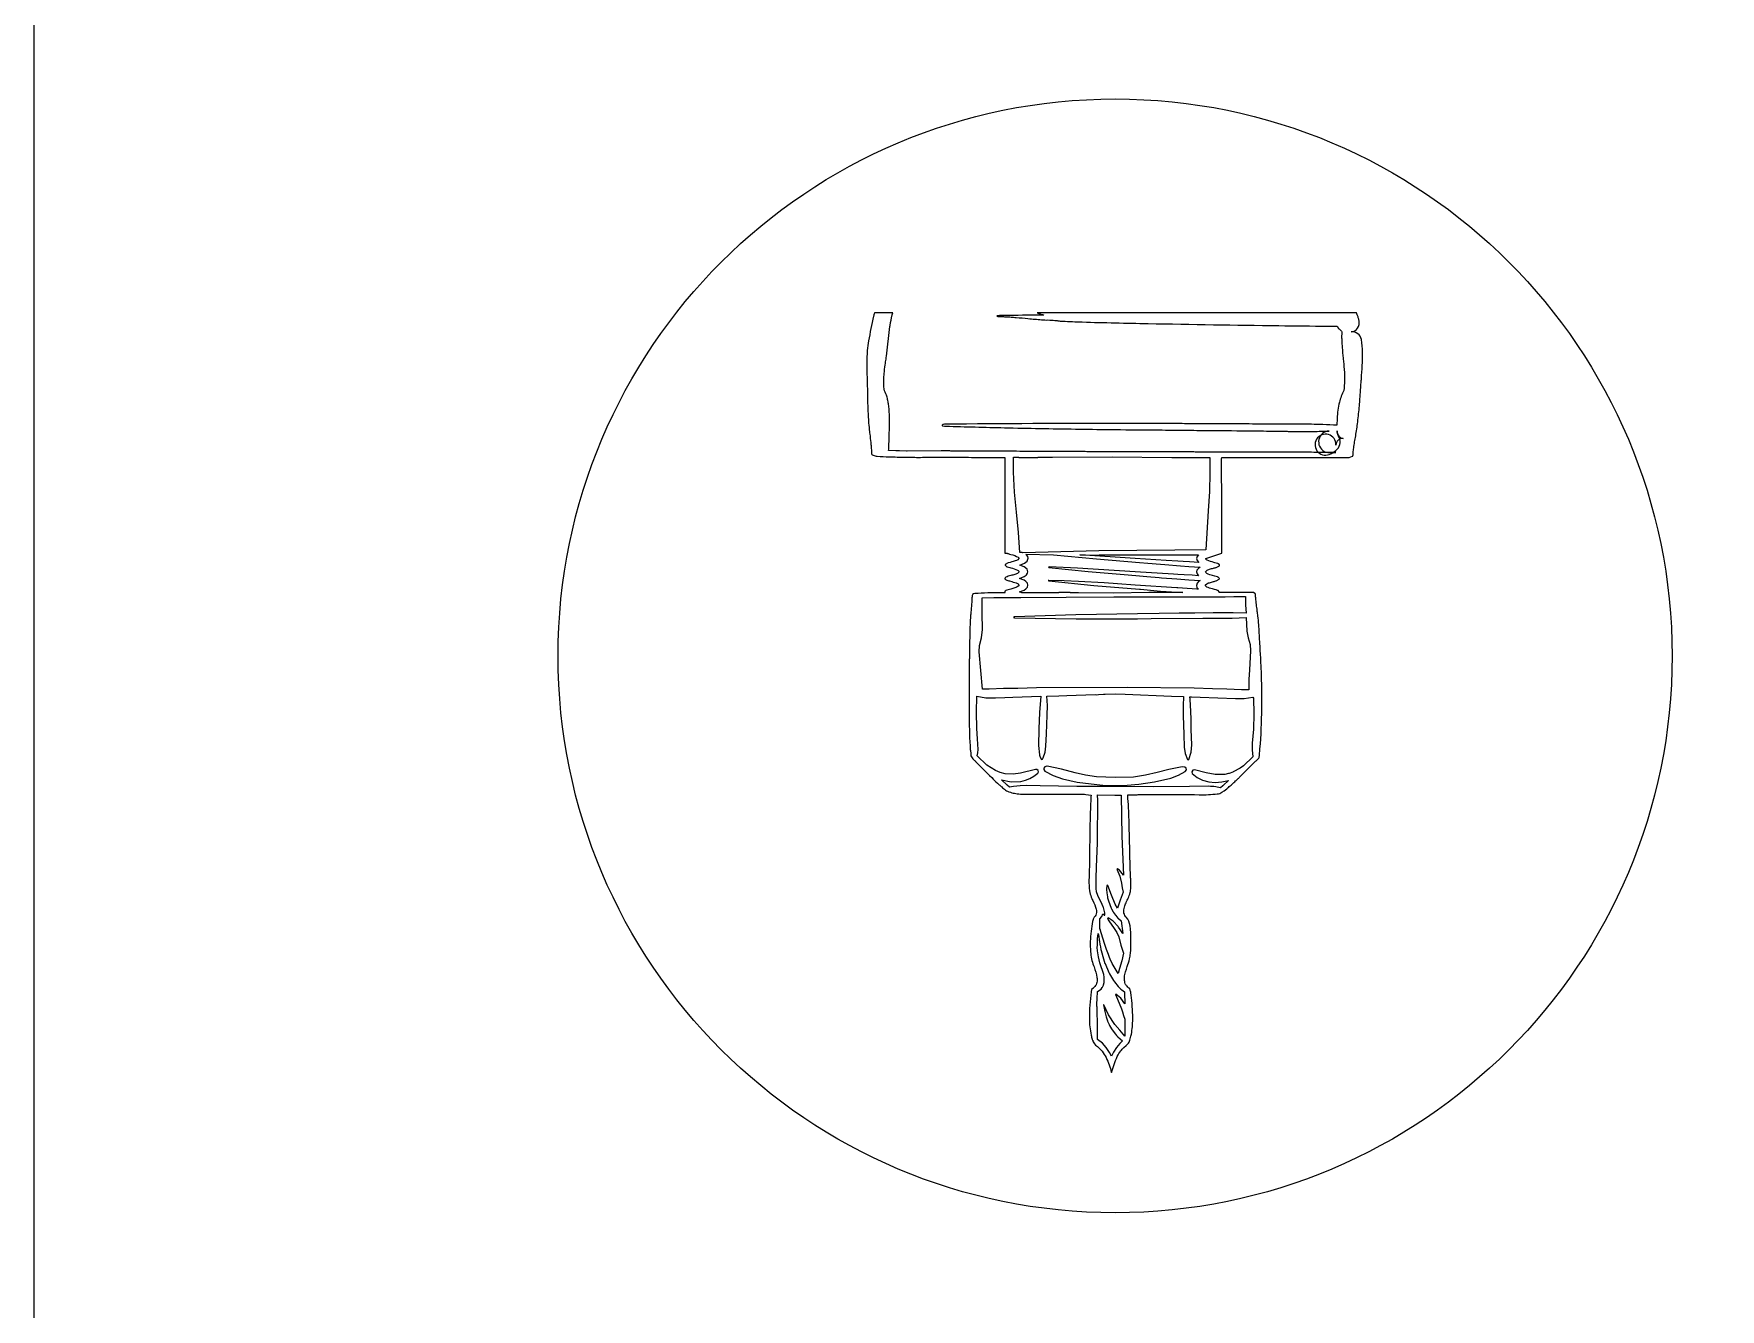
# Model space of a CAD drawing. Extents: x -250 to 250, y -318 to 318.
# Drawn here: x -250 to -212.15, y -285.37 to -256.74 of the extents above; entities that cross this region are included whole.
import ezdxf

# ---------------------------------------------------------------- set-up
doc = ezdxf.new("R2010")
doc.units = 0
doc.layers.get('0').update_dxf_attribs({"linetype": 'CONTINUOUS'})

msp = doc.modelspace()

# ---------------------------------------------------------------- linework, layer by layer
for points in [[(-250, -317.907), (250, -317.907), (250, -17.907), (-250, -17.907), (-250, -317.907)], [(-228.012, -266.58), (-228.012, -266.246), (-227.891, -266.245), (-227.895, -266.252), (-227.465, -266.252), (-227.464, -266.243), (-227.138, -266.241), (-225.798, -266.239), (-224.459, -266.251), (-224.382, -266.252), (-223.606, -266.252), (-223.606, -266.593), (-223.618, -267.011), (-223.646, -267.45), (-223.697, -268.322), (-224.39, -268.328), (-226.1, -268.348), (-227.805, -268.387), (-227.82, -268.38), (-227.874, -268.38), (-227.899, -267.933), (-227.946, -267.479), (-227.991, -267.026), (-228.012, -266.58)], [(-223.863, -269.206), (-223.9, -269.203), (-224.006, -269.195), (-224.114, -269.189), (-224.329, -269.177), (-224.351, -269.175), (-225.285, -269.113), (-225.679, -269.087), (-225.976, -269.067), (-226.558, -269.033), (-226.873, -269.019), (-227.217, -269.008), (-227.232, -269.013), (-227.221, -269.02), (-226.211, -269.122), (-225.186, -269.206), (-225.164, -269.208), (-224.712, -269.25), (-224.212, -269.284), (-224.976, -269.283), (-225.764, -269.292), (-226.553, -269.29), (-226.744, -269.289), (-226.745, -269.282), (-226.998, -269.282), (-226.996, -269.287), (-227.828, -269.287), (-227.878, -269.267), (-227.773, -269.225), (-227.736, -269.201), (-227.702, -269.161), (-227.691, -269.116), (-227.701, -269.073), (-227.733, -269.033), (-227.772, -269.007), (-227.875, -268.965), (-227.771, -268.924), (-227.727, -268.892), (-227.721, -268.886), (-227.696, -268.849), (-227.689, -268.815), (-227.708, -268.755), (-227.77, -268.705), (-227.873, -268.664), (-227.769, -268.622), (-227.735, -268.6), (-227.71, -268.575), (-227.687, -268.513), (-227.695, -268.473), (-227.723, -268.436), (-227.738, -268.423), (-227.116, -268.432), (-226.154, -268.526), (-225.182, -268.607), (-225.002, -268.622), (-224.716, -268.646), (-224.619, -268.654), (-224.263, -268.68), (-224.262, -268.68), (-224.076, -268.694), (-223.825, -268.711), (-223.865, -268.738), (-223.896, -268.777), (-223.906, -268.819), (-223.895, -268.865), (-223.858, -268.907), (-224.007, -268.895), (-224.184, -268.885), (-224.326, -268.877), (-224.422, -268.87), (-225.283, -268.814), (-226.577, -268.732), (-227.215, -268.708), (-227.23, -268.713), (-227.219, -268.72), (-226.337, -268.811), (-225.439, -268.885), (-225.439, -268.885), (-225.184, -268.907), (-225.024, -268.92), (-224.746, -268.943), (-224.689, -268.948), (-224.349, -268.973), (-224.078, -268.993), (-223.825, -269.011), (-223.826, -269.012), (-223.853, -269.029), (-223.894, -269.072), (-223.908, -269.121), (-223.897, -269.165), (-223.863, -269.206)], [(-223.853, -268.607), (-224.06, -268.592), (-224.203, -268.584), (-224.324, -268.577), (-224.584, -268.56), (-225.281, -268.514), (-226.527, -268.435), (-226.399, -268.436), (-226.397, -268.436), (-226.16, -268.442), (-226.094, -268.437), (-224.387, -268.437), (-223.86, -268.435), (-223.893, -268.474), (-223.904, -268.518), (-223.892, -268.565), (-223.853, -268.607)], [(-228.778, -270.473), (-228.732, -270.295), (-228.711, -270.112), (-228.717, -269.743), (-228.718, -269.399), (-228.456, -269.394), (-227.845, -269.395), (-226.833, -269.388), (-225.762, -269.381), (-224.797, -269.379), (-224.374, -269.377), (-223.7, -269.376), (-223.264, -269.376), (-223.069, -269.37), (-223.015, -269.37), (-222.807, -269.372), (-222.806, -269.557), (-222.791, -269.742), (-222.794, -269.745), (-223.083, -269.733), (-223.529, -269.736), (-223.947, -269.743), (-224.299, -269.747), (-224.741, -269.753), (-225.232, -269.759), (-226.612, -269.781), (-227.987, -269.825), (-228.011, -269.838), (-227.987, -269.849), (-226.609, -269.868), (-225.23, -269.868), (-224.926, -269.867), (-223.761, -269.86), (-223.103, -269.855), (-222.795, -269.839), (-222.778, -270.146), (-222.75, -270.297), (-222.704, -270.445), (-222.696, -270.588), (-222.715, -271.015), (-222.729, -271.231), (-222.732, -271.446), (-222.729, -271.466), (-222.897, -271.466), (-223.225, -271.45), (-223.544, -271.446), (-223.962, -271.428), (-225.462, -271.416), (-227.497, -271.417), (-227.915, -271.433), (-228.234, -271.436), (-228.562, -271.45), (-228.711, -271.448), (-228.746, -271.03), (-228.781, -270.615), (-228.778, -270.473)], [(-226.595, -273.638), (-227.411, -273.622), (-227.713, -273.614), (-227.863, -273.617), (-228.012, -273.633), (-228.106, -273.653), (-228.155, -273.603), (-228.283, -273.485), (-228.066, -273.527), (-227.849, -273.52), (-227.745, -273.496), (-227.646, -273.458), (-227.554, -273.404), (-227.47, -273.336), (-227.455, -273.305), (-227.463, -273.274), (-227.486, -273.253), (-227.52, -273.25), (-227.854, -273.335), (-228.02, -273.357), (-228.199, -273.348), (-228.312, -273.321), (-228.418, -273.278), (-228.614, -273.157), (-228.828, -272.948), (-228.815, -272.878), (-228.809, -272.807), (-228.819, -272.568), (-228.839, -272.333), (-228.841, -271.97), (-228.835, -271.607), (-228.632, -271.642), (-228.42, -271.646), (-228.211, -271.636), (-228.031, -271.627), (-227.401, -271.61), (-227.432, -271.976), (-227.441, -272.344), (-227.444, -272.428), (-227.445, -272.43), (-227.455, -272.632), (-227.455, -272.641), (-227.455, -272.709), (-227.455, -272.712), (-227.427, -272.924), (-227.426, -272.93), (-227.419, -272.952), (-227.394, -273.018), (-227.378, -273.027), (-227.363, -273.018), (-227.349, -272.99), (-227.305, -272.862), (-227.285, -272.73), (-227.276, -272.455), (-227.255, -272.032), (-227.252, -271.819), (-227.262, -271.608), (-227.262, -271.606), (-226.992, -271.598), (-226.819, -271.592), (-226.819, -271.592), (-226.178, -271.57), (-226.146, -271.576), (-226.103, -271.568), (-225.996, -271.564), (-225.953, -271.563), (-225.73, -271.558), (-225.506, -271.564), (-224.468, -271.605), (-224.198, -271.615), (-224.209, -271.826), (-224.207, -272.039), (-224.189, -272.464), (-224.18, -272.754), (-224.158, -272.894), (-224.105, -273.028), (-224.086, -273.036), (-224.075, -273.028), (-224.024, -272.867), (-224.01, -272.697), (-224.024, -272.354), (-224.027, -272.16), (-224.027, -272.127), (-224.032, -271.953), (-224.052, -271.678), (-224.059, -271.62), (-224.021, -271.621), (-223.825, -271.628), (-223.429, -271.641), (-223.034, -271.662), (-222.834, -271.659), (-222.642, -271.629), (-222.625, -271.655), (-222.621, -272.003), (-222.626, -272.351), (-222.654, -272.66), (-222.659, -272.815), (-222.639, -272.966), (-222.855, -273.174), (-222.925, -273.222), (-222.925, -273.222), (-223.084, -273.309), (-223.092, -273.312), (-223.172, -273.34), (-223.187, -273.344), (-223.271, -273.363), (-223.489, -273.367), (-223.691, -273.329), (-223.949, -273.26), (-223.988, -273.266), (-224.014, -273.302), (-224, -273.346), (-223.893, -273.43), (-223.773, -273.489), (-223.633, -273.528), (-223.486, -273.543), (-223.336, -273.533), (-223.188, -273.5), (-223.304, -273.605), (-223.317, -273.617), (-223.366, -273.667), (-223.443, -273.649), (-223.473, -273.644), (-223.519, -273.638), (-223.558, -273.633), (-223.592, -273.631), (-223.639, -273.628), (-224.061, -273.632), (-224.876, -273.643), (-225.736, -273.637), (-226.595, -273.638)], [(-225.203, -273.579), (-224.846, -273.532), (-224.483, -273.446), (-224.313, -273.381), (-224.163, -273.298), (-224.134, -273.263), (-224.137, -273.225), (-224.165, -273.198), (-224.214, -273.19), (-224.263, -273.198), (-224.526, -273.251), (-224.786, -273.318), (-225.048, -273.382), (-225.318, -273.423), (-225.735, -273.436), (-226.152, -273.421), (-226.395, -273.383), (-226.631, -273.326), (-226.938, -273.245), (-227.255, -273.182), (-227.267, -273.182), (-227.31, -273.193), (-227.334, -273.22), (-227.334, -273.256), (-227.307, -273.289), (-227.122, -273.389), (-226.911, -273.462), (-226.585, -273.534), (-226.268, -273.576), (-226.006, -273.601), (-225.736, -273.611), (-225.466, -273.603), (-225.203, -273.579)], [(-226.16, -275.921), (-226.16, -275.72), (-226.159, -275.696), (-226.158, -275.649), (-226.158, -275.633), (-226.158, -275.633), (-226.158, -275.633), (-226.153, -275.504), (-226.153, -275.504), (-226.151, -275.446), (-226.151, -275.446), (-226.127, -274.896), (-226.126, -274.86), (-226.125, -274.574), (-226.125, -274.477), (-226.124, -274.301), (-226.124, -274.288), (-226.124, -274.231), (-226.124, -274.148), (-226.124, -274.117), (-226.124, -274.029), (-226.124, -273.964), (-226.124, -273.946), (-226.127, -273.819), (-225.74, -273.828), (-225.736, -273.828), (-225.733, -273.828), (-225.597, -273.827), (-225.579, -274.747), (-225.545, -275.625), (-225.546, -275.624), (-225.546, -275.624), (-225.547, -275.623), (-225.638, -275.513), (-225.677, -275.48), (-225.691, -275.49), (-225.63, -275.645), (-225.586, -275.805), (-225.574, -275.908), (-225.554, -276.008), (-225.619, -276.185), (-225.677, -276.369), (-225.729, -276.279), (-225.814, -276.07), (-225.895, -275.859), (-225.907, -275.851), (-225.918, -275.859), (-225.924, -275.932), (-225.924, -275.944), (-225.92, -276.022), (-225.92, -276.024), (-225.92, -276.024), (-225.914, -276.066), (-225.906, -276.112), (-225.9, -276.136), (-225.883, -276.203), (-225.82, -276.366), (-225.815, -276.377), (-225.774, -276.45), (-225.768, -276.459), (-225.725, -276.521), (-225.718, -276.53), (-225.668, -276.588), (-225.656, -276.599), (-225.599, -276.648), (-225.563, -276.936), (-225.605, -276.863), (-225.616, -276.847), (-225.656, -276.789), (-225.662, -276.78), (-225.773, -276.659), (-225.892, -276.581), (-225.905, -276.594), (-225.875, -276.647), (-225.872, -276.652), (-225.753, -276.823), (-225.696, -276.911), (-225.65, -277.006), (-225.65, -277.006), (-225.649, -277.009), (-225.601, -277.195), (-225.547, -277.379), (-225.582, -277.551), (-225.631, -277.719), (-225.665, -277.832), (-225.796, -277.61), (-225.843, -277.508), (-225.856, -277.476), (-225.884, -277.404), (-225.897, -277.37), (-225.923, -277.296), (-225.932, -277.268), (-225.961, -277.179), (-225.961, -277.178), (-225.961, -277.178), (-226.045, -276.917), (-226.045, -276.917), (-226.071, -276.84), (-226.074, -276.837), (-226.075, -276.794), (-226.077, -276.758), (-226.073, -276.68), (-226.077, -276.605), (-226.029, -276.553), (-226.006, -276.491), (-225.977, -276.525), (-225.962, -276.52), (-225.961, -276.473), (-225.995, -276.354), (-226.001, -276.339), (-226.023, -276.284), (-226.117, -276.084), (-226.147, -275.997), (-226.16, -275.921)], [(-225.771, -279.597), (-225.795, -279.639), (-225.816, -279.684), (-225.86, -279.602), (-225.934, -279.496), (-226.019, -279.396), (-226.13, -279.311), (-226.127, -279.297), (-226.126, -279.114), (-226.126, -279.064), (-226.13, -278.927), (-226.137, -278.716), (-226.137, -278.716), (-226.139, -278.583), (-226.14, -278.571), (-226.14, -278.483), (-226.14, -278.483), (-226.14, -278.483), (-226.139, -278.432), (-226.139, -278.432), (-226.139, -278.432), (-226.137, -278.368), (-226.137, -278.367), (-226.13, -278.265), (-226.128, -278.236), (-226.049, -278.183), (-226.023, -278.148), (-226.017, -278.138), (-225.996, -278.091), (-225.993, -278.085), (-225.981, -278.033), (-225.981, -278.029), (-225.976, -277.978), (-225.976, -277.935), (-225.978, -277.917), (-225.989, -277.856), (-226.074, -277.592), (-226.109, -277.46), (-226.129, -277.323), (-226.133, -277.249), (-226.131, -277.195), (-226.131, -277.195), (-226.127, -277.1), (-226.125, -277.07), (-226.117, -276.971), (-226.116, -276.959), (-226.116, -276.958), (-226.114, -276.936), (-226.097, -276.995), (-226.089, -277.082), (-226.085, -277.107), (-226.074, -277.179), (-226.071, -277.198), (-226.053, -277.286), (-226.052, -277.294), (-226.027, -277.393), (-226.025, -277.401), (-225.96, -277.604), (-225.959, -277.606), (-225.959, -277.607), (-225.872, -277.807), (-225.856, -277.838), (-225.837, -277.874), (-225.813, -277.916), (-225.792, -277.95), (-225.766, -277.99), (-225.745, -278.021), (-225.716, -278.059), (-225.694, -278.087), (-225.662, -278.124), (-225.64, -278.147), (-225.602, -278.183), (-225.583, -278.201), (-225.524, -278.247), (-225.522, -278.265), (-225.514, -278.514), (-225.608, -278.388), (-225.714, -278.295), (-225.724, -278.303), (-225.68, -278.405), (-225.591, -278.623), (-225.569, -278.691), (-225.545, -278.776), (-225.545, -278.776), (-225.515, -278.859), (-225.516, -279.157), (-225.514, -279.241), (-225.629, -279.106), (-225.742, -278.974), (-225.878, -278.763), (-225.984, -278.535), (-225.992, -278.537), (-225.964, -278.684), (-225.935, -278.801), (-225.904, -278.892), (-225.901, -278.9), (-225.867, -278.975), (-225.857, -278.996), (-225.811, -279.075), (-225.733, -279.184), (-225.724, -279.196), (-225.703, -279.221), (-225.699, -279.226), (-225.672, -279.256), (-225.567, -279.342), (-225.567, -279.342), (-225.567, -279.342), (-225.567, -279.342), (-225.59, -279.365), (-225.618, -279.392), (-225.619, -279.394), (-225.63, -279.406), (-225.702, -279.494), (-225.771, -279.597)]]:
    msp.add_lwpolyline(points, close=True)
msp.add_lwpolyline([(-225.685, -279.696), (-225.685, -279.695), (-225.684, -279.693, -0.03828), (-225.607, -279.569, -0.055603), (-225.539, -279.495), (-225.487, -279.45, 0.057386), (-225.418, -279.372, 0.131201), (-225.403, -279.329), (-225.403, -279.328), (-225.377, -279.236, 0.051741), (-225.338, -278.899, 0.033492), (-225.367, -278.376), (-225.374, -278.315), (-225.381, -278.265), (-225.383, -278.246), (-225.384, -278.236), (-225.406, -278.171), (-225.412, -278.166), (-225.419, -278.162), (-225.425, -278.159), (-225.427, -278.158), (-225.448, -278.135), (-225.466, -278.118, -0.116741), (-225.504, -278.061, -0.079756), (-225.524, -277.964, -0.052248), (-225.519, -277.885, -0.034582), (-225.491, -277.769, -0.006025), (-225.48, -277.738, -0.002956), (-225.459, -277.676, 0.026619), (-225.408, -277.504, 0.038185), (-225.388, -277.381, 0.049725), (-225.397, -276.763, 0.14696), (-225.482, -276.567), (-225.496, -276.551, -0.086774), (-225.525, -276.503, -0.082829), (-225.537, -276.445), (-225.535, -276.406, -0.048927), (-225.522, -276.341, -0.030841), (-225.486, -276.243, -0.00641), (-225.461, -276.189, 0.006037), (-225.438, -276.138, 0.043129), (-225.396, -276.017, 0.048319), (-225.379, -275.903, 0.011716), (-225.378, -275.86, 0.009427), (-225.379, -275.805, 0.005896), (-225.38, -275.766, 0.002976), (-225.385, -275.687, -0.008884), (-225.391, -275.563, -0.00273), (-225.402, -275.159), (-225.403, -275.097), (-225.406, -274.973), (-225.407, -274.909, 0.004592), (-225.432, -274.102, 0.014018), (-225.45, -273.838, -0.342309), (-225.446, -273.824), (-225.41, -273.823), (-225.364, -273.822), (-225.317, -273.821), (-225.27, -273.819, -0.000836), (-225.154, -273.816, -0.001399), (-225.085, -273.815, -0.003168), (-224.969, -273.813, -0.003657), (-224.869, -273.813, 0.001031), (-224.669, -273.815, 0.000667), (-224.362, -273.815, 0.000431), (-224.264, -273.815, -0.00093), (-224.054, -273.816, -0.002389), (-224.014, -273.816, -0.001591), (-223.953, -273.817), (-223.848, -273.819), (-223.838, -273.819, 0.030673), (-223.44, -273.801, 0.11215), (-223.336, -273.765), (-223.282, -273.73), (-223.226, -273.687), (-223.223, -273.684), (-223.196, -273.66), (-223.191, -273.656, 0.004506), (-223.108, -273.583, 0.004659), (-223.029, -273.511, 0.002985), (-222.983, -273.468, 0.002777), (-222.933, -273.42), (-222.895, -273.383), (-222.893, -273.381), (-222.625, -273.111), (-222.598, -273.083), (-222.583, -273.069), (-222.566, -273.056, 0.049043), (-222.511, -273, 0.121556), (-222.498, -272.971), (-222.497, -272.961, -0.003867), (-222.494, -272.927, -0.002586), (-222.49, -272.877), (-222.487, -272.847), (-222.482, -272.787, 0.017953), (-222.44, -271.886, 0.015269), (-222.461, -270.824, 0.00476), (-222.472, -270.64, -0.003825), (-222.481, -270.492), (-222.485, -270.426), (-222.487, -270.379, 0.005864), (-222.51, -270.004, 0.010895), (-222.529, -269.803, 0.002258), (-222.535, -269.753, 0.001132), (-222.548, -269.654, -0.002352), (-222.566, -269.513, -0.004805), (-222.573, -269.444, -0.005279), (-222.575, -269.431, -0.000648), (-222.583, -269.321), (-222.592, -269.303), (-222.595, -269.3), (-222.629, -269.283), (-222.632, -269.282), (-222.707, -269.282), (-222.806, -269.282), (-223.395, -269.279), (-223.395, -269.264), (-223.395, -269.263), (-223.423, -269.238, 0.039615), (-223.438, -269.233, 0.00951), (-223.499, -269.215), (-223.551, -269.201, -0.037496), (-223.673, -269.158, -0.144494), (-223.699, -269.136), (-223.702, -269.131), (-223.703, -269.115), (-223.702, -269.11), (-223.671, -269.083, -0.042376), (-223.635, -269.067, -0.017772), (-223.546, -269.04, 0.000786), (-223.475, -269.021, 0.005797), (-223.465, -269.018), (-223.395, -268.983), (-223.394, -268.981), (-223.392, -268.966), (-223.392, -268.963), (-223.421, -268.937, 0.039623), (-223.436, -268.931, 0.009478), (-223.497, -268.913), (-223.549, -268.9, -0.037487), (-223.671, -268.857, -0.144428), (-223.697, -268.835), (-223.7, -268.83), (-223.701, -268.813), (-223.699, -268.809), (-223.668, -268.781, -0.042406), (-223.633, -268.766, -0.017802), (-223.544, -268.739, 0.000771), (-223.472, -268.72, 0.0058), (-223.463, -268.717), (-223.393, -268.681), (-223.392, -268.679), (-223.389, -268.665), (-223.39, -268.662), (-223.419, -268.635, 0.039583), (-223.434, -268.63, 0.009532), (-223.495, -268.612), (-223.52, -268.605, -0.033065), (-223.668, -268.555, -0.150327), (-223.695, -268.533), (-223.698, -268.528), (-223.7, -268.519), (-223.341, -268.394), (-223.341, -268.39), (-223.341, -268.351), (-223.341, -267.976), (-223.341, -267.411), (-223.341, -267.145), (-223.342, -266.511), (-223.342, -266.33), (-223.342, -266.29), (-223.341, -266.252), (-220.477, -266.252), (-220.405, -266.221), (-220.401, -266.217), (-220.395, -266.204), (-220.394, -266.197, -0.005759), (-220.39, -266.146, -0.005135), (-220.384, -266.089, -0.004405), (-220.377, -266.033, -0.003702), (-220.367, -265.967, -0.003253), (-220.357, -265.901, -0.001603), (-220.334, -265.767, 0.011224), (-220.288, -265.452, 0.009909), (-220.25, -265.094, 0.002771), (-220.244, -265.014, 0.001888), (-220.236, -264.896, -0.000124), (-220.221, -264.677, -0.001613), (-220.22, -264.66, -0.001923), (-220.216, -264.602, -0.001084), (-220.207, -264.5), (-220.206, -264.48, 0.02174), (-220.181, -263.895, 0.043311), (-220.207, -263.601, 0.397761), (-220.435, -263.432, 0.444272), (-220.258, -263.182, 0.017202), (-220.276, -263.112, 0.018132), (-220.298, -263.046), (-220.316, -263.003), (-227.479, -263.003), (-227.478, -263.004), (-227.477, -263.004, 0.013786), (-227.417, -263.026, 0.011288), (-227.343, -263.049), (-227.336, -263.055), (-227.441, -263.055), (-227.647, -263.057), (-227.76, -263.058), (-227.813, -263.059), (-227.905, -263.06), (-227.979, -263.06, 0.003516), (-228.376, -263.067, 0.174215), (-228.384, -263.07), (-228.386, -263.074), (-228.383, -263.079), (-228.381, -263.08), (-228.364, -263.083), (-228.348, -263.084, -0.00444), (-228.261, -263.087, -0.003967), (-228.163, -263.092, -0.003379), (-228.068, -263.098, -0.002764), (-227.951, -263.107, -0.003238), (-227.688, -263.131, 0.001959), (-227.529, -263.146, 0.002635), (-227.387, -263.158, 0.003492), (-227.28, -263.165, -0.047191), (-227.121, -263.171, -0.007445), (-227.043, -263.176), (-227.031, -263.178), (-227.017, -263.18, 0.025263), (-226.911, -263.191, 0.006115), (-226.47, -263.209, 0.002663), (-224.993, -263.244, 0.001342), (-222.061, -263.29, 0.001185), (-220.96, -263.302, 0.006853), (-220.769, -263.301), (-220.749, -263.301), (-220.721, -263.352), (-220.711, -263.359), (-220.704, -263.364), (-220.697, -263.368), (-220.651, -263.416), (-220.648, -263.426), (-220.647, -263.432), (-220.647, -263.447, 0.008987), (-220.649, -263.521, 0.008021), (-220.648, -263.604, 0.006866), (-220.644, -263.685, 0.005639), (-220.637, -263.784, 0.007092), (-220.615, -264.024, -0.003541), (-220.603, -264.144, -0.013849), (-220.585, -264.408, -0.021417), (-220.586, -264.58, -0.004851), (-220.589, -264.622, -0.004327), (-220.592, -264.669, -0.012866), (-220.6, -264.736, -0.083355), (-220.603, -264.745, 0.059305), (-220.7, -265.012, 0.046154), (-220.751, -265.372), (-220.759, -265.526), (-220.832, -265.522, 0.007528), (-221.149, -265.509, 0.005036), (-221.624, -265.501, 0.000865), (-221.744, -265.501, 0.000432), (-221.984, -265.501, -0.000151), (-222.125, -265.501, -0.000303), (-222.195, -265.501, -0.000632), (-222.305, -265.5, -0.000642), (-222.414, -265.5, 0.000329), (-223.039, -265.496, 0.000339), (-223.644, -265.493, 0.000212), (-223.977, -265.492, 0.000176), (-224.379, -265.49), (-224.438, -265.49), (-224.534, -265.49), (-224.66, -265.489), (-224.701, -265.489), (-224.754, -265.489), (-224.799, -265.489), (-224.845, -265.489), (-224.938, -265.489), (-225.058, -265.489), (-225.221, -265.489), (-225.373, -265.488), (-225.597, -265.488, 0.002365), (-229.561, -265.503, 0.176351), (-229.612, -265.522), (-229.614, -265.524), (-229.616, -265.529), (-229.616, -265.53), (-229.61, -265.537), (-229.608, -265.538, 0.093899), (-229.596, -265.542, 0.017011), (-229.528, -265.546, 0.002519), (-228.217, -265.582, 0.002072), (-226.622, -265.612, 0.000809), (-225.857, -265.622, 0.000638), (-224.887, -265.631, -0.000237), (-224.677, -265.633, -0.000161), (-224.367, -265.636), (-224.304, -265.637), (-224.176, -265.638, 0.000217), (-223.897, -265.641, 0.000194), (-223.586, -265.644), (-223.376, -265.646), (-223.304, -265.646), (-223.267, -265.646), (-223.22, -265.647), (-223.209, -265.647), (-223.124, -265.648), (-223.003, -265.649), (-222.931, -265.65, 0.000271), (-222.819, -265.651, 0.000265), (-222.704, -265.651, -0.001428), (-222.538, -265.653, -0.000868), (-222.265, -265.657, 0.000259), (-221.902, -265.662, 0.000874), (-221.794, -265.664, 0.004825), (-221.284, -265.664, 0.007013), (-220.932, -265.657, 0.765795), (-221.038, -266.113, 0.765795), (-220.717, -265.772, -0.13427), (-220.753, -265.649), (-220.753, -265.66), (-220.753, -265.672, 0.387544), (-220.612, -265.822, 0.428386), (-220.776, -265.97, 0.773204), (-221.212, -265.842, 0.773204), (-220.893, -266.166, -0.129509), (-220.778, -266.135), (-220.828, -266.135), (-220.884, -266.135), (-220.935, -266.136), (-220.998, -266.136), (-221.038, -266.136), (-221.12, -266.137), (-221.156, -266.137), (-221.176, -266.137), (-221.203, -266.138), (-221.223, -266.138, 0.00663), (-221.432, -266.132, 0.00398), (-221.781, -266.129, 0.00051), (-221.849, -266.129, 0.000254), (-221.987, -266.129, -0.000176), (-222.102, -266.13, -0.000353), (-222.159, -266.13, -0.000564), (-222.232, -266.13, -0.000571), (-222.304, -266.13, 0.0003), (-222.576, -266.129, 0.000187), (-223.015, -266.128), (-223.066, -266.128), (-223.168, -266.128, -0.000071), (-223.46, -266.127, -0.000158), (-223.591, -266.127), (-223.638, -266.127), (-223.776, -266.127), (-223.845, -266.127), (-223.894, -266.127), (-223.937, -266.127), (-223.969, -266.126), (-224.014, -266.126), (-224.056, -266.126), (-224.114, -266.126), (-224.143, -266.126), (-224.204, -266.126, -0.000392), (-224.399, -266.126, -0.000266), (-224.686, -266.125), (-224.747, -266.125), (-224.869, -266.124), (-226.296, -266.12, 0.000194), (-226.439, -266.119, 0.000097), (-226.726, -266.118, -0.00008), (-226.986, -266.117, -0.00016), (-227.115, -266.116, -0.000239), (-227.273, -266.116, -0.000252), (-227.421, -266.115, 0.000216), (-228.021, -266.111, 0.000224), (-228.6, -266.108), (-228.607, -266.108), (-229.309, -266.105, -0.000729), (-229.376, -266.105, -0.00058), (-229.46, -266.104), (-229.506, -266.104), (-229.634, -266.102), (-230.402, -266.105), (-230.417, -266.105), (-230.574, -266.103), (-230.652, -266.102), (-230.816, -266.095, 0.008666), (-230.81, -266.03, 0.008222), (-230.807, -265.96, 0.011819), (-230.799, -265.288, 0.033155), (-230.818, -265.049, 0.018044), (-230.837, -264.947, 0.019375), (-230.862, -264.853, -0.113651), (-230.913, -264.716, -0.021483), (-230.919, -264.701, -0.008329), (-230.923, -264.591, -0.010775), (-230.923, -264.505, -0.016222), (-230.915, -264.366, -0.011636), (-230.893, -264.172, -0.002883), (-230.884, -264.106, -0.001433), (-230.864, -263.973), (-230.788, -263.312), (-230.783, -263.286), (-230.772, -263.221), (-230.762, -263.168), (-230.751, -263.117), (-230.751, -263.115), (-230.75, -263.112), (-230.735, -263.046), (-230.724, -263.003), (-231.13, -263.003), (-231.132, -263.007), (-231.134, -263.011, 0.048136), (-231.155, -263.08, 0.006095), (-231.266, -263.633, 0.026968), (-231.295, -263.848, 0.01998), (-231.306, -264.141, 0.005153), (-231.305, -264.242, 0.002615), (-231.299, -264.441, -0.002157), (-231.295, -264.599, -0.002731), (-231.292, -264.724), (-231.291, -264.785, 0.007691), (-231.278, -265.273, 0.014258), (-231.259, -265.535, 0.002953), (-231.252, -265.6, 0.00148), (-231.237, -265.729, -0.003072), (-231.216, -265.913, -0.00628), (-231.208, -266.003, -0.012103), (-231.202, -266.101, 0.007702), (-231.199, -266.164), (-231.19, -266.184), (-231.185, -266.189), (-231.12, -266.216, 0.041803), (-231.069, -266.223, 0.007947), (-230.8, -266.235, 0.003242), (-230.444, -266.244, 0.003358), (-230.101, -266.247, -0.005852), (-229.758, -266.246, -0.000976), (-229.588, -266.243), (-229.559, -266.243, 0.001934), (-229.159, -266.246, 0.001433), (-228.619, -266.247), (-228.211, -266.251), (-228.211, -266.389), (-228.211, -266.463), (-228.211, -266.476), (-228.21, -266.624), (-228.21, -266.653), (-228.21, -266.723), (-228.21, -266.937), (-228.21, -267.231), (-228.21, -267.518), (-228.211, -267.772), (-228.211, -267.952), (-228.211, -268.092), (-228.211, -268.394), (-228.155, -268.401), (-228.15, -268.403, 0.021468), (-228.136, -268.408, 0.004835), (-228.071, -268.425, -0.051068), (-227.905, -268.488, -0.317118), (-227.891, -268.515), (-227.891, -268.519), (-227.913, -268.545, -0.060707), (-227.948, -268.562, -0.022367), (-228.049, -268.594), (-228.091, -268.605), (-228.13, -268.615), (-228.2, -268.651), (-228.201, -268.653), (-228.203, -268.668), (-228.202, -268.67), (-228.173, -268.697, 0.039685), (-228.159, -268.703, 0.009492), (-228.098, -268.72), (-228.073, -268.727, -0.033064), (-227.925, -268.777, -0.150283), (-227.897, -268.799), (-227.895, -268.804), (-227.893, -268.821), (-227.895, -268.825), (-227.926, -268.853, -0.042363), (-227.962, -268.868, -0.017749), (-228.051, -268.895), (-228.074, -268.901, 0.031444), (-228.184, -268.937, 0.158238), (-228.202, -268.952), (-228.203, -268.955), (-228.205, -268.969), (-228.204, -268.972), (-228.201, -268.979, 0.126767), (-228.181, -268.994, 0.034082), (-228.1, -269.022), (-228.048, -269.036, -0.037508), (-227.926, -269.079, -0.144508), (-227.899, -269.101), (-227.897, -269.106), (-227.896, -269.122), (-227.897, -269.127), (-227.928, -269.154, -0.042357), (-227.964, -269.17, -0.017745), (-228.053, -269.197), (-228.076, -269.203, 0.031466), (-228.186, -269.239, 0.157929), (-228.204, -269.254), (-228.205, -269.256), (-228.207, -269.271), (-228.206, -269.273), (-228.203, -269.282, -0.483466), (-228.207, -269.286, 0.000988), (-228.252, -269.286, 0.000982), (-228.297, -269.286, 0.015398), (-228.881, -269.306, 0.167084), (-228.932, -269.327), (-228.936, -269.332), (-228.943, -269.349), (-228.943, -269.357, -0.004959), (-228.945, -269.402, -0.004339), (-228.947, -269.453, -0.003582), (-228.95, -269.502, -0.002845), (-228.955, -269.565, -0.002925), (-228.966, -269.687, 0.002486), (-228.975, -269.791, 0.011126), (-228.988, -270.009, 0.007049), (-228.997, -270.353), (-228.999, -270.522), (-228.999, -270.535, -0.001483), (-229, -270.579, -0.000838), (-229.002, -270.658, 0.000544), (-229.004, -270.76, 0.00132), (-229.005, -270.802, 0.004019), (-229.007, -271.011, 0.000766), (-229.007, -272.105, 0.003541), (-229.006, -272.2, 0.002474), (-229.004, -272.335), (-229.003, -272.379), (-229.002, -272.431, 0.007539), (-228.997, -272.562, 0.005267), (-228.986, -272.748, 0.002294), (-228.984, -272.775, 0.001145), (-228.98, -272.829), (-228.974, -272.893), (-228.971, -272.946), (-228.926, -273.016), (-228.899, -273.04), (-228.887, -273.05), (-228.876, -273.059), (-228.868, -273.068), (-228.865, -273.071, 0.00383), (-228.503, -273.436, 0.01108), (-228.374, -273.558, 0.0027), (-228.333, -273.595, 0.002011), (-228.276, -273.644), (-228.257, -273.662), (-228.237, -273.68, 0.074323), (-228.145, -273.741, 0.062096), (-228.02, -273.782, 0.026012), (-227.896, -273.8, 0.018858), (-227.724, -273.808, 0.004477), (-227.667, -273.808, 0.002233), (-227.554, -273.807, -0.003058), (-227.457, -273.806, -0.001772), (-227.289, -273.807), (-227.244, -273.807, 0.000175), (-227.012, -273.808, 0.000351), (-226.896, -273.808, 0.000592), (-226.753, -273.808, 0.00053), (-226.593, -273.808, -0.003968), (-226.506, -273.809, -0.003021), (-226.391, -273.811), (-226.271, -273.826, 0.003081), (-226.274, -273.862, 0.002502), (-226.277, -273.905, 0.008303), (-226.288, -274.145, 0.00385), (-226.301, -274.663, 0.000907), (-226.303, -274.849, 0.00048), (-226.308, -275.199, -0.001496), (-226.313, -275.589, -0.007408), (-226.315, -275.667), (-226.319, -275.739, 0.044451), (-226.308, -275.974, 0.069901), (-226.267, -276.119, 0.006814), (-226.256, -276.145, 0.003589), (-226.232, -276.194), (-226.23, -276.197, -0.05066), (-226.159, -276.391, -0.105017), (-226.155, -276.491), (-226.162, -276.524), (-226.18, -276.546), (-226.2, -276.57), (-226.227, -276.616), (-226.227, -276.618), (-226.228, -276.62, 0.058926), (-226.24, -276.663, 0.011974), (-226.273, -276.883, 0.049114), (-226.284, -277.344, 0.071326), (-226.216, -277.655), (-226.205, -277.683, -0.045335), (-226.14, -277.918, -0.098192), (-226.142, -278.031, -0.059562), (-226.161, -278.087, -0.088768), (-226.185, -278.12), (-226.19, -278.125), (-226.227, -278.163), (-226.228, -278.164), (-226.229, -278.166), (-226.23, -278.167), (-226.26, -278.192), (-226.271, -278.246, 0.034064), (-226.311, -278.839, 0.053722), (-226.27, -279.214, 0.013343), (-226.248, -279.306, 0.063573), (-226.24, -279.325), (-226.236, -279.331), (-226.236, -279.333, 0.123752), (-226.229, -279.362, 0.061231), (-226.196, -279.411), (-226.17, -279.438), (-226.13, -279.473), (-226.115, -279.485, -0.056267), (-226.027, -279.577, -0.041964), (-225.935, -279.72, -0.042658), (-225.813, -280.053, -0.045547), (-225.685, -279.696)], format="xyb", close=True)
msp.add_circle((-225.733, -270.703), 12.5)

doc.saveas('drawing.dxf')
